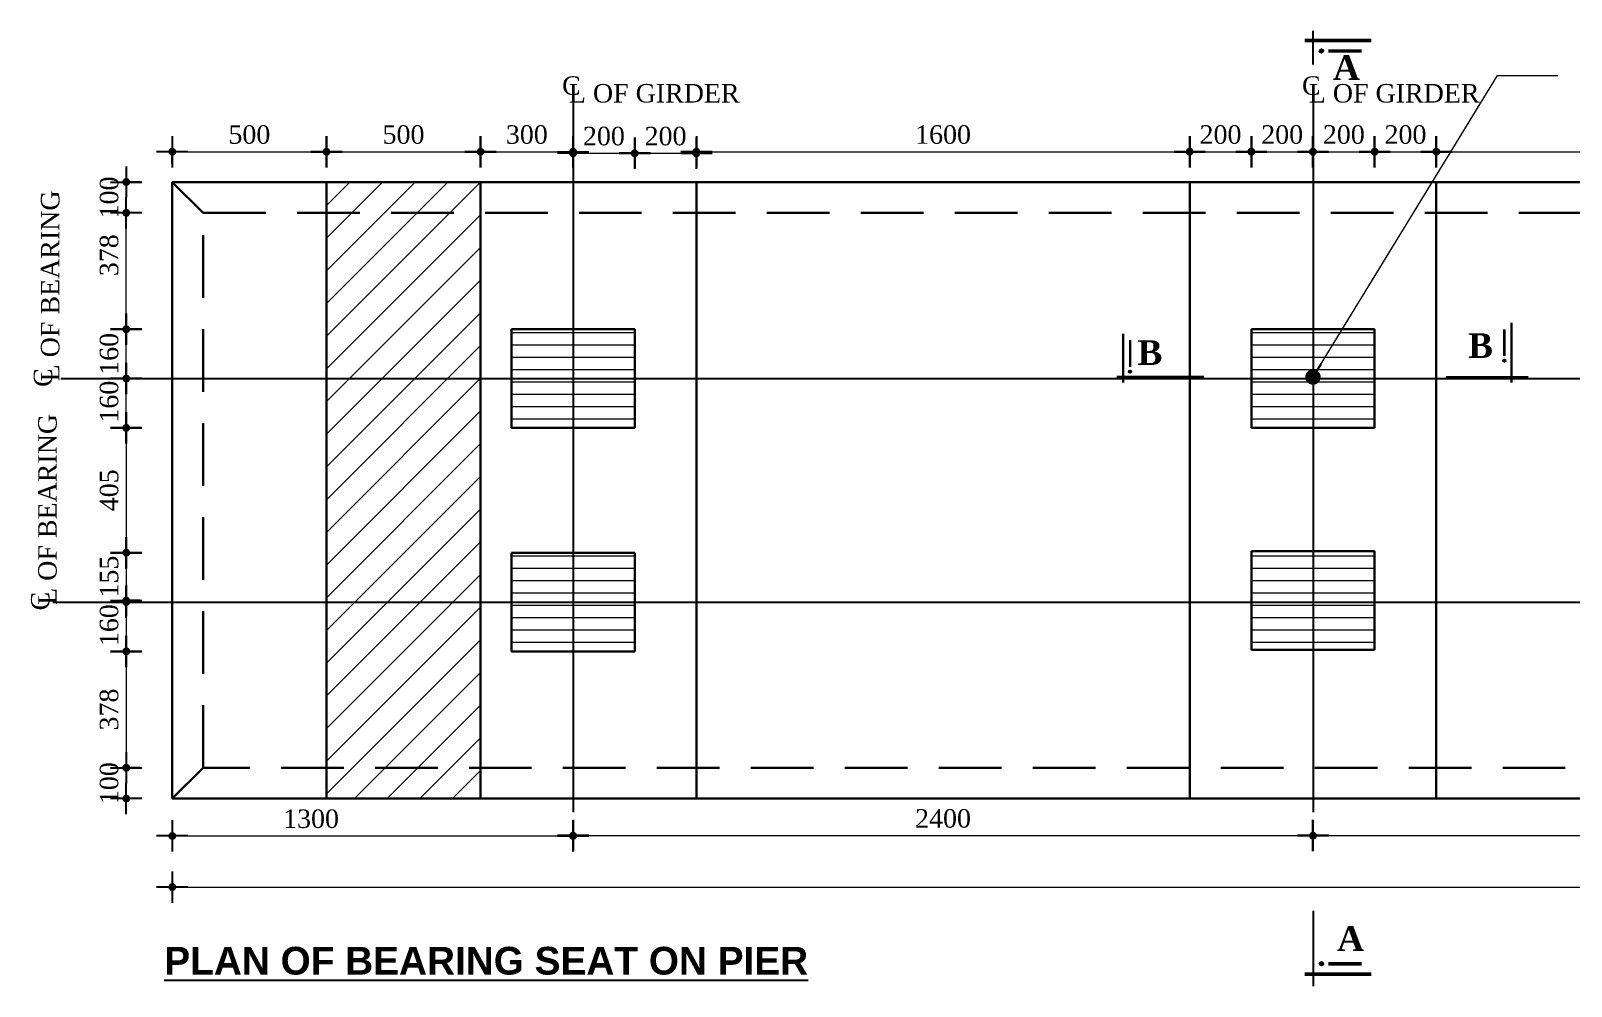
# Model space of a CAD drawing. Header units: millimetres. Extents: x -11624 to 10878, y 376 to 14439.
# Drawn here: x 305 to 5301, y 376 to 3475 of the extents above; entities that cross this region are included whole.
import ezdxf

# ---------------------------------------------------------------- set-up
doc = ezdxf.new("R2010")
doc.units = ezdxf.units.MM
doc.header["$LTSCALE"] = 4
doc.linetypes.add('CENTER', pattern=[50.8, 31.75, -6.35, 6.35, -6.35])
doc.linetypes.add('DASHED', pattern=[19.05, 12.7, -6.35])
for name, color, linetype in [('Center Line', 34, 'Continuous'), ('dim', 4, 'Continuous'), ('Text', 7, 'Continuous')]:
    doc.layers.add(name, color=color, linetype=linetype)
for name, color, linetype, lineweight in [('Dimision', 4, 'Continuous', 18), ('hatch', 253, 'Continuous', 15), ('Pire Line', 11, 'Continuous', 30)]:
    doc.layers.add(name, color=color, linetype=linetype, lineweight=lineweight)
doc.styles.add('Arial', font='arial.ttf', dxfattribs={"height": 85})
doc.styles.get("Standard").update_dxf_attribs({"font": 'times.ttf'})
doc.dimstyles.new('Copy of ISO-90', dxfattribs={"dimtxt": 90, "dimasz": 0.7, "dimexe": 1, "dimexo": 60, "dimgap": 75, "dimtad": 1, "dimdec": 0, "dimlfac": -1, "dimzin": 1, "dimdsep": 46, "dimtxsty": 'Standard', "dimblk": 'DIM', "dimcen": 60, "dimclrd": 256, "dimclre": 256, "dimclrt": 256, "dimadec": 0, "dimazin": 0, "dimtfac": 1, "dimtdec": 0, "dimtix": 1, "dimtofl": 0, "dimtmove": 0, "dimatfit": 3, "dimldrblk": 'DOT', "dimfxl": 60, "dimfxlon": 1, "dimtolj": 1, "dimlwd": -1, "dimarcsym": 0})
doc.dimstyles.new('ISO-25', dxfattribs={"dimtxt": 15, "dimasz": 15, "dimexe": 20, "dimexo": 10.625, "dimgap": 15, "dimtad": 1, "dimdec": 1, "dimdsep": 46, "dimtxsty": 'Standard', "dimblk": 'DOT', "dimcen": 2.5, "dimclrd": 256, "dimclre": 256, "dimclrt": 256, "dimadec": 0, "dimazin": 0, "dimtfac": 1, "dimtdec": 1, "dimtix": 1, "dimtmove": 0, "dimatfit": 3, "dimldrblk": 'DOT', "dimfxl": 1, "dimlwd": -1, "dimarcsym": 0})

# ---------------------------------------------------------------- blocks, each defined once
blk = doc.blocks.new('DIM')
at = {"layer": 'dim'}
for p, q in [((0, -101.4), (0, 101.4)), ((-101.4, 0), (101.4, 0))]:
    blk.add_line(p, q, dxfattribs=at)
at = {"layer": 'dim', "const_width": 25.4}
blk.add_lwpolyline([(-12.7, 0, 1), (12.7, 0, 1)], format="xyb", close=True, dxfattribs=at)
blk = doc.blocks.new('*D89')
at = {"layer": 'Defpoints', "color": 0, "linetype": 'Continuous', "ltscale": 0.1, "transparency": 16777216}
for p in [(763.8, 984.2), (2063.8, 972.4), (2063.8, 863)]:
    blk.add_point(p, dxfattribs=at)
at = {"layer": 'Dimision', "linetype": 'Continuous', "lineweight": -2, "ltscale": 0.1, "transparency": 16777216}
for p, q in [((763.8, 908), (763.8, 862)), ((2063.8, 908), (2063.8, 862))]:
    blk.add_line(p, q, dxfattribs=at)
at = {"layer": 'Dimision', "linetype": 'Continuous', "ltscale": 0.1, "transparency": 16777216}
blk.add_line((764.3, 863), (2063.3, 863), dxfattribs=at)
at = {"layer": 'Dimision', "linetype": 'Continuous', "ltscale": 0.1, "transparency": 16777216, "xscale": 0.5, "yscale": 0.5, "zscale": 0.5, "rotation": 180}
blk.add_blockref('DIM', (763.8, 863), dxfattribs=at)
at = {"layer": 'Dimision', "linetype": 'Continuous', "ltscale": 0.1, "transparency": 16777216, "xscale": 0.5, "yscale": 0.5, "zscale": 0.5}
blk.add_blockref('DIM', (2063.8, 863), dxfattribs=at)
at = {"layer": 'Dimision', "linetype": 'Continuous', "ltscale": 0.1, "transparency": 16777216, "insert": (1213.8, 918.5), "char_height": 60, "attachment_point": 5}
blk.add_mtext('\\A1;1300', dxfattribs=at)
blk = doc.blocks.new('_Dot')
at = {"color": 0, "linetype": 'ByBlock', "lineweight": -2}
blk.add_line((-0.5, 0), (-1, 0), dxfattribs=at)
at = {"color": 0, "linetype": 'ByBlock', "const_width": 0.5}
blk.add_lwpolyline([(-0.25, 0, 1), (0.25, 0, 1)], format="xyb", close=True, dxfattribs=at)
blk = doc.blocks.new('*D90')
at = {"layer": 'Defpoints', "color": 0, "linetype": 'Continuous', "ltscale": 0.1, "transparency": 16777216}
for p in [(2063.8, 972.4), (4463.8, 972.4), (4463.8, 864)]:
    blk.add_point(p, dxfattribs=at)
at = {"layer": 'Dimision', "linetype": 'Continuous', "lineweight": -2, "ltscale": 0.1, "transparency": 16777216}
for p, q in [((2063.8, 909), (2063.8, 863)), ((4463.8, 909), (4463.8, 863))]:
    blk.add_line(p, q, dxfattribs=at)
at = {"layer": 'Dimision', "linetype": 'Continuous', "ltscale": 0.1, "transparency": 16777216}
blk.add_line((2064.3, 864), (4463.3, 864), dxfattribs=at)
at = {"layer": 'Dimision', "linetype": 'Continuous', "ltscale": 0.1, "transparency": 16777216, "xscale": 0.5, "yscale": 0.5, "zscale": 0.5, "rotation": 180}
blk.add_blockref('DIM', (2063.8, 864), dxfattribs=at)
at = {"layer": 'Dimision', "linetype": 'Continuous', "ltscale": 0.1, "transparency": 16777216, "xscale": 0.5, "yscale": 0.5, "zscale": 0.5}
blk.add_blockref('DIM', (4463.8, 864), dxfattribs=at)
at = {"layer": 'Dimision', "linetype": 'Continuous', "ltscale": 0.1, "transparency": 16777216, "insert": (3263.8, 919.5), "char_height": 60, "attachment_point": 5}
blk.add_mtext('\\A1;2400', dxfattribs=at)
blk = doc.blocks.new('*D91')
at = {"layer": 'Defpoints', "color": 0, "linetype": 'Continuous', "ltscale": 0.1, "transparency": 16777216}
for p in [(4463.8, 972.4), (6863.8, 984.2), (6863.8, 864)]:
    blk.add_point(p, dxfattribs=at)
at = {"layer": 'Dimision', "linetype": 'Continuous', "lineweight": -2, "ltscale": 0.1, "transparency": 16777216}
for p, q in [((4463.8, 909), (4463.8, 863)), ((6863.8, 909), (6863.8, 863))]:
    blk.add_line(p, q, dxfattribs=at)
at = {"layer": 'Dimision', "linetype": 'Continuous', "ltscale": 0.1, "transparency": 16777216}
blk.add_line((4464.3, 864), (6863.3, 864), dxfattribs=at)
at = {"layer": 'Dimision', "linetype": 'Continuous', "ltscale": 0.1, "transparency": 16777216, "xscale": 0.5, "yscale": 0.5, "zscale": 0.5, "rotation": 180}
blk.add_blockref('DIM', (4463.8, 864), dxfattribs=at)
at = {"layer": 'Dimision', "linetype": 'Continuous', "ltscale": 0.1, "transparency": 16777216, "xscale": 0.5, "yscale": 0.5, "zscale": 0.5}
blk.add_blockref('DIM', (6863.8, 864), dxfattribs=at)
at = {"layer": 'Dimision', "linetype": 'Continuous', "ltscale": 0.1, "transparency": 16777216, "insert": (5663.8, 919.5), "char_height": 60, "attachment_point": 5}
blk.add_mtext('\\A1;2400', dxfattribs=at)
blk = doc.blocks.new('*D93')
at = {"layer": 'Defpoints', "color": 0, "linetype": 'Continuous', "ltscale": 0.1, "transparency": 16777216}
for p in [(763.8, 798.9), (10563.8, 798.9), (10563.8, 697.1)]:
    blk.add_point(p, dxfattribs=at)
at = {"layer": 'Dimision', "linetype": 'Continuous', "lineweight": -2, "ltscale": 0.1, "transparency": 16777216}
for p, q in [((763.8, 738.9), (763.8, 696.1)), ((10563.8, 738.9), (10563.8, 696.1))]:
    blk.add_line(p, q, dxfattribs=at)
at = {"layer": 'Dimision', "linetype": 'Continuous', "ltscale": 0.1, "transparency": 16777216}
blk.add_line((764.3, 697.1), (10563.3, 697.1), dxfattribs=at)
at = {"layer": 'Dimision', "linetype": 'Continuous', "ltscale": 0.1, "transparency": 16777216, "xscale": 0.5, "yscale": 0.5, "zscale": 0.5, "rotation": 180}
blk.add_blockref('DIM', (763.8, 697.1), dxfattribs=at)
at = {"layer": 'Dimision', "linetype": 'Continuous', "ltscale": 0.1, "transparency": 16777216, "xscale": 0.5, "yscale": 0.5, "zscale": 0.5}
blk.add_blockref('DIM', (10563.8, 697.1), dxfattribs=at)
at = {"layer": 'Dimision', "linetype": 'Continuous', "ltscale": 0.1, "transparency": 16777216, "insert": (5663.8, 752.7), "char_height": 60, "attachment_point": 5}
blk.add_mtext('\\A1;9800', dxfattribs=at)
blk = doc.blocks.new('*D97')
at = {"layer": 'Defpoints', "color": 0, "linetype": 'Continuous', "ltscale": 0.1, "transparency": 16777216}
for p in [(2063.8, 3082.4), (1763.8, 2984.2), (2063.8, 2769.2)]:
    blk.add_point(p, dxfattribs=at)
at = {"layer": 'Dimision', "linetype": 'Continuous', "lineweight": -2, "ltscale": 0.1, "transparency": 16777216}
for p, q in [((1763.8, 3044.2), (1763.8, 3083.4)), ((2063.8, 3037.4), (2063.8, 3083.4))]:
    blk.add_line(p, q, dxfattribs=at)
at = {"layer": 'Dimision', "linetype": 'Continuous', "ltscale": 0.1, "transparency": 16777216}
blk.add_line((1764.3, 3082.4), (2063.3, 3082.4), dxfattribs=at)
at = {"layer": 'Dimision', "linetype": 'Continuous', "ltscale": 0.1, "transparency": 16777216, "xscale": 0.5, "yscale": 0.5, "zscale": 0.5, "rotation": 180}
blk.add_blockref('DIM', (1763.8, 3082.4), dxfattribs=at)
at = {"layer": 'Dimision', "linetype": 'Continuous', "ltscale": 0.1, "transparency": 16777216, "xscale": 0.5, "yscale": 0.5, "zscale": 0.5}
blk.add_blockref('DIM', (2063.8, 3082.4), dxfattribs=at)
at = {"layer": 'Dimision', "linetype": 'Continuous', "ltscale": 0.1, "transparency": 16777216, "insert": (1913.8, 3137.9), "char_height": 60, "attachment_point": 5}
blk.add_mtext('\\A1;300', dxfattribs=at)
blk = doc.blocks.new('*D98')
at = {"layer": 'Defpoints', "color": 0, "linetype": 'Continuous', "ltscale": 0.1, "transparency": 16777216}
for p in [(2263.8, 3077.4), (2063.8, 2764.2), (2263.8, 2506.7)]:
    blk.add_point(p, dxfattribs=at)
at = {"layer": 'Dimision', "linetype": 'Continuous', "lineweight": -2, "ltscale": 0.1, "transparency": 16777216}
for p, q in [((2063.8, 3032.4), (2063.8, 3078.4)), ((2263.8, 3032.4), (2263.8, 3078.4))]:
    blk.add_line(p, q, dxfattribs=at)
at = {"layer": 'Dimision', "linetype": 'Continuous', "ltscale": 0.1, "transparency": 16777216}
blk.add_line((2064.3, 3077.4), (2263.3, 3077.4), dxfattribs=at)
at = {"layer": 'Dimision', "linetype": 'Continuous', "ltscale": 0.1, "transparency": 16777216, "xscale": 0.5, "yscale": 0.5, "zscale": 0.5, "rotation": 180}
blk.add_blockref('DIM', (2063.8, 3077.4), dxfattribs=at)
at = {"layer": 'Dimision', "linetype": 'Continuous', "ltscale": 0.1, "transparency": 16777216, "xscale": 0.5, "yscale": 0.5, "zscale": 0.5}
blk.add_blockref('DIM', (2263.8, 3077.4), dxfattribs=at)
at = {"layer": 'Dimision', "linetype": 'Continuous', "ltscale": 0.1, "transparency": 16777216, "insert": (2163.8, 3132.9), "char_height": 60, "attachment_point": 5}
blk.add_mtext('\\A1;200', dxfattribs=at)
blk = doc.blocks.new('*D99')
at = {"layer": 'Defpoints', "color": 0, "linetype": 'Continuous', "ltscale": 0.1, "transparency": 16777216}
for p in [(2463.8, 3077.4), (2463.8, 2879.2), (2263.8, 2506.7)]:
    blk.add_point(p, dxfattribs=at)
at = {"layer": 'Dimision', "linetype": 'Continuous', "lineweight": -2, "ltscale": 0.1, "transparency": 16777216}
for p, q in [((2263.8, 3032.4), (2263.8, 3078.4)), ((2463.8, 3032.4), (2463.8, 3078.4))]:
    blk.add_line(p, q, dxfattribs=at)
at = {"layer": 'Dimision', "linetype": 'Continuous', "ltscale": 0.1, "transparency": 16777216}
blk.add_line((2264.3, 3077.4), (2463.3, 3077.4), dxfattribs=at)
at = {"layer": 'Dimision', "linetype": 'Continuous', "ltscale": 0.1, "transparency": 16777216, "xscale": 0.5, "yscale": 0.5, "zscale": 0.5, "rotation": 180}
blk.add_blockref('DIM', (2263.8, 3077.4), dxfattribs=at)
at = {"layer": 'Dimision', "linetype": 'Continuous', "ltscale": 0.1, "transparency": 16777216, "xscale": 0.5, "yscale": 0.5, "zscale": 0.5}
blk.add_blockref('DIM', (2463.8, 3077.4), dxfattribs=at)
at = {"layer": 'Dimision', "linetype": 'Continuous', "ltscale": 0.1, "transparency": 16777216, "insert": (2363.8, 3132.9), "char_height": 60, "attachment_point": 5}
blk.add_mtext('\\A1;200', dxfattribs=at)
blk = doc.blocks.new('*D100')
at = {"layer": 'Defpoints', "color": 0, "linetype": 'Continuous', "ltscale": 0.1, "transparency": 16777216}
for p in [(1263.8, 3082.4), (763.8, 2984.2), (1263.8, 2984.2)]:
    blk.add_point(p, dxfattribs=at)
at = {"layer": 'Dimision', "linetype": 'Continuous', "lineweight": -2, "ltscale": 0.1, "transparency": 16777216}
for p, q in [((763.8, 3044.2), (763.8, 3083.4)), ((1263.8, 3044.2), (1263.8, 3083.4))]:
    blk.add_line(p, q, dxfattribs=at)
at = {"layer": 'Dimision', "linetype": 'Continuous', "ltscale": 0.1, "transparency": 16777216}
blk.add_line((764.3, 3082.4), (1263.3, 3082.4), dxfattribs=at)
at = {"layer": 'Dimision', "linetype": 'Continuous', "ltscale": 0.1, "transparency": 16777216, "xscale": 0.5, "yscale": 0.5, "zscale": 0.5, "rotation": 180}
blk.add_blockref('DIM', (763.8, 3082.4), dxfattribs=at)
at = {"layer": 'Dimision', "linetype": 'Continuous', "ltscale": 0.1, "transparency": 16777216, "xscale": 0.5, "yscale": 0.5, "zscale": 0.5}
blk.add_blockref('DIM', (1263.8, 3082.4), dxfattribs=at)
at = {"layer": 'Dimision', "linetype": 'Continuous', "ltscale": 0.1, "transparency": 16777216, "insert": (1013.8, 3137.9), "char_height": 60, "attachment_point": 5}
blk.add_mtext('\\A1;500', dxfattribs=at)
blk = doc.blocks.new('*D101')
at = {"layer": 'Defpoints', "color": 0, "linetype": 'Continuous', "ltscale": 0.1, "transparency": 16777216}
for p in [(4463.8, 3082.4), (4263.8, 2511.7), (4463.8, 2536.7)]:
    blk.add_point(p, dxfattribs=at)
at = {"layer": 'Dimision', "linetype": 'Continuous', "lineweight": -2, "ltscale": 0.1, "transparency": 16777216}
for p, q in [((4263.8, 3037.4), (4263.8, 3083.4)), ((4463.8, 3037.4), (4463.8, 3083.4))]:
    blk.add_line(p, q, dxfattribs=at)
at = {"layer": 'Dimision', "linetype": 'Continuous', "ltscale": 0.1, "transparency": 16777216}
blk.add_line((4264.3, 3082.4), (4463.3, 3082.4), dxfattribs=at)
at = {"layer": 'Dimision', "linetype": 'Continuous', "ltscale": 0.1, "transparency": 16777216, "xscale": 0.5, "yscale": 0.5, "zscale": 0.5, "rotation": 180}
blk.add_blockref('DIM', (4263.8, 3082.4), dxfattribs=at)
at = {"layer": 'Dimision', "linetype": 'Continuous', "ltscale": 0.1, "transparency": 16777216, "xscale": 0.5, "yscale": 0.5, "zscale": 0.5}
blk.add_blockref('DIM', (4463.8, 3082.4), dxfattribs=at)
at = {"layer": 'Dimision', "linetype": 'Continuous', "ltscale": 0.1, "transparency": 16777216, "insert": (4363.8, 3137.9), "char_height": 60, "attachment_point": 5}
blk.add_mtext('\\A1;200', dxfattribs=at)
blk = doc.blocks.new('*D102')
at = {"layer": 'Defpoints', "color": 0, "linetype": 'Continuous', "ltscale": 0.1, "transparency": 16777216}
for p in [(4663.8, 3082.4), (4463.8, 2536.7), (4663.8, 2511.7)]:
    blk.add_point(p, dxfattribs=at)
at = {"layer": 'Dimision', "linetype": 'Continuous', "lineweight": -2, "ltscale": 0.1, "transparency": 16777216}
for p, q in [((4463.8, 3037.4), (4463.8, 3083.4)), ((4663.8, 3037.4), (4663.8, 3083.4))]:
    blk.add_line(p, q, dxfattribs=at)
at = {"layer": 'Dimision', "linetype": 'Continuous', "ltscale": 0.1, "transparency": 16777216}
blk.add_line((4464.3, 3082.4), (4663.3, 3082.4), dxfattribs=at)
at = {"layer": 'Dimision', "linetype": 'Continuous', "ltscale": 0.1, "transparency": 16777216, "xscale": 0.5, "yscale": 0.5, "zscale": 0.5, "rotation": 180}
blk.add_blockref('DIM', (4463.8, 3082.4), dxfattribs=at)
at = {"layer": 'Dimision', "linetype": 'Continuous', "ltscale": 0.1, "transparency": 16777216, "xscale": 0.5, "yscale": 0.5, "zscale": 0.5}
blk.add_blockref('DIM', (4663.8, 3082.4), dxfattribs=at)
at = {"layer": 'Dimision', "linetype": 'Continuous', "ltscale": 0.1, "transparency": 16777216, "insert": (4563.8, 3137.9), "char_height": 60, "attachment_point": 5}
blk.add_mtext('\\A1;200', dxfattribs=at)
blk = doc.blocks.new('*D103')
at = {"layer": 'Defpoints', "color": 0, "linetype": 'Continuous', "ltscale": 0.1, "transparency": 16777216}
for p in [(4263.8, 3082.4), (4063.8, 2884.2), (4263.8, 2511.7)]:
    blk.add_point(p, dxfattribs=at)
at = {"layer": 'Dimision', "linetype": 'Continuous', "lineweight": -2, "ltscale": 0.1, "transparency": 16777216}
for p, q in [((4063.8, 3037.4), (4063.8, 3083.4)), ((4263.8, 3037.4), (4263.8, 3083.4))]:
    blk.add_line(p, q, dxfattribs=at)
at = {"layer": 'Dimision', "linetype": 'Continuous', "ltscale": 0.1, "transparency": 16777216}
blk.add_line((4064.3, 3082.4), (4263.3, 3082.4), dxfattribs=at)
at = {"layer": 'Dimision', "linetype": 'Continuous', "ltscale": 0.1, "transparency": 16777216, "xscale": 0.5, "yscale": 0.5, "zscale": 0.5, "rotation": 180}
blk.add_blockref('DIM', (4063.8, 3082.4), dxfattribs=at)
at = {"layer": 'Dimision', "linetype": 'Continuous', "ltscale": 0.1, "transparency": 16777216, "xscale": 0.5, "yscale": 0.5, "zscale": 0.5}
blk.add_blockref('DIM', (4263.8, 3082.4), dxfattribs=at)
at = {"layer": 'Dimision', "linetype": 'Continuous', "ltscale": 0.1, "transparency": 16777216, "insert": (4163.8, 3137.9), "char_height": 60, "attachment_point": 5}
blk.add_mtext('\\A1;200', dxfattribs=at)
blk = doc.blocks.new('*D104')
at = {"layer": 'Defpoints', "color": 0, "linetype": 'Continuous', "ltscale": 0.1, "transparency": 16777216}
for p in [(4863.8, 3082.4), (4863.8, 2884.2), (4663.8, 2511.7)]:
    blk.add_point(p, dxfattribs=at)
at = {"layer": 'Dimision', "linetype": 'Continuous', "lineweight": -2, "ltscale": 0.1, "transparency": 16777216}
for p, q in [((4663.8, 3037.4), (4663.8, 3083.4)), ((4863.8, 3037.4), (4863.8, 3083.4))]:
    blk.add_line(p, q, dxfattribs=at)
at = {"layer": 'Dimision', "linetype": 'Continuous', "ltscale": 0.1, "transparency": 16777216}
blk.add_line((4664.3, 3082.4), (4863.3, 3082.4), dxfattribs=at)
at = {"layer": 'Dimision', "linetype": 'Continuous', "ltscale": 0.1, "transparency": 16777216, "xscale": 0.5, "yscale": 0.5, "zscale": 0.5, "rotation": 180}
blk.add_blockref('DIM', (4663.8, 3082.4), dxfattribs=at)
at = {"layer": 'Dimision', "linetype": 'Continuous', "ltscale": 0.1, "transparency": 16777216, "xscale": 0.5, "yscale": 0.5, "zscale": 0.5}
blk.add_blockref('DIM', (4863.8, 3082.4), dxfattribs=at)
at = {"layer": 'Dimision', "linetype": 'Continuous', "ltscale": 0.1, "transparency": 16777216, "insert": (4763.8, 3137.9), "char_height": 60, "attachment_point": 5}
blk.add_mtext('\\A1;200', dxfattribs=at)
blk = doc.blocks.new('*D105')
at = {"layer": 'Defpoints', "color": 0, "linetype": 'Continuous', "ltscale": 0.1, "transparency": 16777216}
for p in [(4063.8, 3082.4), (2463.8, 2984.2), (4063.8, 2884.2)]:
    blk.add_point(p, dxfattribs=at)
at = {"layer": 'Dimision', "linetype": 'Continuous', "lineweight": -2, "ltscale": 0.1, "transparency": 16777216}
for p, q in [((2463.8, 3044.2), (2463.8, 3083.4)), ((4063.8, 3037.4), (4063.8, 3083.4))]:
    blk.add_line(p, q, dxfattribs=at)
at = {"layer": 'Dimision', "linetype": 'Continuous', "ltscale": 0.1, "transparency": 16777216}
blk.add_line((2464.3, 3082.4), (4063.3, 3082.4), dxfattribs=at)
at = {"layer": 'Dimision', "linetype": 'Continuous', "ltscale": 0.1, "transparency": 16777216, "xscale": 0.5, "yscale": 0.5, "zscale": 0.5, "rotation": 180}
blk.add_blockref('DIM', (2463.8, 3082.4), dxfattribs=at)
at = {"layer": 'Dimision', "linetype": 'Continuous', "ltscale": 0.1, "transparency": 16777216, "xscale": 0.5, "yscale": 0.5, "zscale": 0.5}
blk.add_blockref('DIM', (4063.8, 3082.4), dxfattribs=at)
at = {"layer": 'Dimision', "linetype": 'Continuous', "ltscale": 0.1, "transparency": 16777216, "insert": (3263.8, 3137.9), "char_height": 60, "attachment_point": 5}
blk.add_mtext('\\A1;1600', dxfattribs=at)
blk = doc.blocks.new('*D109')
at = {"layer": 'Defpoints', "color": 0, "linetype": 'Continuous', "ltscale": 0.1, "transparency": 16777216}
for p in [(6463.8, 3082.4), (4863.8, 2884.2), (6463.8, 2884.2)]:
    blk.add_point(p, dxfattribs=at)
at = {"layer": 'Dimision', "linetype": 'Continuous', "lineweight": -2, "ltscale": 0.1, "transparency": 16777216}
for p, q in [((4863.8, 3037.4), (4863.8, 3083.4)), ((6463.8, 3037.4), (6463.8, 3083.4))]:
    blk.add_line(p, q, dxfattribs=at)
at = {"layer": 'Dimision', "linetype": 'Continuous', "ltscale": 0.1, "transparency": 16777216}
blk.add_line((4864.3, 3082.4), (6463.3, 3082.4), dxfattribs=at)
at = {"layer": 'Dimision', "linetype": 'Continuous', "ltscale": 0.1, "transparency": 16777216, "xscale": 0.5, "yscale": 0.5, "zscale": 0.5, "rotation": 180}
blk.add_blockref('DIM', (4863.8, 3082.4), dxfattribs=at)
at = {"layer": 'Dimision', "linetype": 'Continuous', "ltscale": 0.1, "transparency": 16777216, "xscale": 0.5, "yscale": 0.5, "zscale": 0.5}
blk.add_blockref('DIM', (6463.8, 3082.4), dxfattribs=at)
at = {"layer": 'Dimision', "linetype": 'Continuous', "ltscale": 0.1, "transparency": 16777216, "insert": (5663.8, 3137.9), "char_height": 60, "attachment_point": 5}
blk.add_mtext('\\A1;1600', dxfattribs=at)
blk = doc.blocks.new('*D111')
at = {"layer": 'Defpoints', "color": 0, "linetype": 'Continuous', "ltscale": 0.1, "transparency": 16777216}
for p in [(1263.8, 2186.7), (614.5, 1781.7), (1263.8, 1781.7)]:
    blk.add_point(p, dxfattribs=at)
at = {"layer": 'Dimision', "linetype": 'Continuous', "lineweight": -2, "ltscale": 0.1, "transparency": 16777216}
for p, q in [((659.5, 2186.7), (613.5, 2186.7)), ((659.5, 1781.7), (613.5, 1781.7))]:
    blk.add_line(p, q, dxfattribs=at)
at = {"layer": 'Dimision', "linetype": 'Continuous', "ltscale": 0.1, "transparency": 16777216}
blk.add_line((614.5, 2186.2), (614.5, 1782.2), dxfattribs=at)
at = {"layer": 'Dimision', "linetype": 'Continuous', "ltscale": 0.1, "transparency": 16777216, "xscale": 0.5, "yscale": 0.5, "zscale": 0.5}
for p, rotation in [((614.5, 2186.7), 90), ((614.5, 1781.7), 270)]:
    blk.add_blockref('DIM', p, dxfattribs=dict(at, rotation=rotation))
at = {"layer": 'Dimision', "linetype": 'Continuous', "ltscale": 0.1, "transparency": 16777216, "insert": (559, 1984.2), "char_height": 60, "attachment_point": 5, "rotation": 90}
blk.add_mtext('\\A1;405', dxfattribs=at)
blk = doc.blocks.new('*D112')
at = {"layer": 'Defpoints', "color": 0, "linetype": 'Continuous', "ltscale": 0.1, "transparency": 16777216}
for p in [(1263.8, 1781.7), (614.5, 1626.7), (1238.8, 1626.7)]:
    blk.add_point(p, dxfattribs=at)
at = {"layer": 'Dimision', "linetype": 'Continuous', "lineweight": -2, "ltscale": 0.1, "transparency": 16777216}
for p, q in [((659.5, 1781.7), (613.5, 1781.7)), ((659.5, 1626.7), (613.5, 1626.7))]:
    blk.add_line(p, q, dxfattribs=at)
at = {"layer": 'Dimision', "linetype": 'Continuous', "ltscale": 0.1, "transparency": 16777216}
blk.add_line((614.5, 1781.2), (614.5, 1627.2), dxfattribs=at)
at = {"layer": 'Dimision', "linetype": 'Continuous', "ltscale": 0.1, "transparency": 16777216, "xscale": 0.5, "yscale": 0.5, "zscale": 0.5}
for p, rotation in [((614.5, 1781.7), 90), ((614.5, 1626.7), 270)]:
    blk.add_blockref('DIM', p, dxfattribs=dict(at, rotation=rotation))
at = {"layer": 'Dimision', "linetype": 'Continuous', "ltscale": 0.1, "transparency": 16777216, "insert": (559, 1704.2), "char_height": 60, "attachment_point": 5, "rotation": 90}
blk.add_mtext('\\A1;155', dxfattribs=at)
blk = doc.blocks.new('*D113')
at = {"layer": 'Defpoints', "color": 0, "linetype": 'Continuous', "ltscale": 0.1, "transparency": 16777216}
for p in [(1263.8, 1621.7), (614.5, 1461.7), (1263.8, 1461.7)]:
    blk.add_point(p, dxfattribs=at)
at = {"layer": 'Dimision', "linetype": 'Continuous', "lineweight": -2, "ltscale": 0.1, "transparency": 16777216}
for p, q in [((659.5, 1621.7), (613.5, 1621.7)), ((659.5, 1461.7), (613.5, 1461.7))]:
    blk.add_line(p, q, dxfattribs=at)
at = {"layer": 'Dimision', "linetype": 'Continuous', "ltscale": 0.1, "transparency": 16777216}
blk.add_line((614.5, 1621.2), (614.5, 1462.2), dxfattribs=at)
at = {"layer": 'Dimision', "linetype": 'Continuous', "ltscale": 0.1, "transparency": 16777216, "xscale": 0.5, "yscale": 0.5, "zscale": 0.5}
for p, rotation in [((614.5, 1621.7), 90), ((614.5, 1461.7), 270)]:
    blk.add_blockref('DIM', p, dxfattribs=dict(at, rotation=rotation))
at = {"layer": 'Dimision', "linetype": 'Continuous', "ltscale": 0.1, "transparency": 16777216, "insert": (559, 1546.7), "char_height": 60, "attachment_point": 5, "rotation": 90}
blk.add_mtext('\\A1;160', dxfattribs=at)
blk = doc.blocks.new('*D114')
at = {"layer": 'Defpoints', "color": 0, "linetype": 'Continuous', "ltscale": 0.1, "transparency": 16777216}
for p in [(1263.8, 1461.7), (614.5, 1084.2), (863.8, 1084.2)]:
    blk.add_point(p, dxfattribs=at)
at = {"layer": 'Dimision', "linetype": 'Continuous', "lineweight": -2, "ltscale": 0.1, "transparency": 16777216}
for p, q in [((659.5, 1461.7), (613.5, 1461.7)), ((659.5, 1084.2), (613.5, 1084.2))]:
    blk.add_line(p, q, dxfattribs=at)
at = {"layer": 'Dimision', "linetype": 'Continuous', "ltscale": 0.1, "transparency": 16777216}
blk.add_line((614.5, 1461.2), (614.5, 1084.7), dxfattribs=at)
at = {"layer": 'Dimision', "linetype": 'Continuous', "ltscale": 0.1, "transparency": 16777216, "xscale": 0.5, "yscale": 0.5, "zscale": 0.5}
for p, rotation in [((614.5, 1461.7), 90), ((614.5, 1084.2), 270)]:
    blk.add_blockref('DIM', p, dxfattribs=dict(at, rotation=rotation))
at = {"layer": 'Dimision', "linetype": 'Continuous', "ltscale": 0.1, "transparency": 16777216, "insert": (558.9, 1273), "char_height": 60, "attachment_point": 5, "rotation": 90}
blk.add_mtext('\\A1;378', dxfattribs=at)
blk = doc.blocks.new('*D115')
at = {"layer": 'Defpoints', "color": 0, "linetype": 'Continuous', "ltscale": 0.1, "transparency": 16777216}
for p in [(614.5, 2346.7), (1263.8, 2346.7), (1263.8, 2186.7)]:
    blk.add_point(p, dxfattribs=at)
at = {"layer": 'Dimision', "linetype": 'Continuous', "lineweight": -2, "ltscale": 0.1, "transparency": 16777216}
for p, q in [((659.5, 2346.7), (613.5, 2346.7)), ((659.5, 2186.7), (613.5, 2186.7))]:
    blk.add_line(p, q, dxfattribs=at)
at = {"layer": 'Dimision', "linetype": 'Continuous', "ltscale": 0.1, "transparency": 16777216}
blk.add_line((614.5, 2187.2), (614.5, 2346.2), dxfattribs=at)
at = {"layer": 'Dimision', "linetype": 'Continuous', "ltscale": 0.1, "transparency": 16777216, "xscale": 0.5, "yscale": 0.5, "zscale": 0.5}
for p, rotation in [((614.5, 2346.7), 90), ((614.5, 2186.7), 270)]:
    blk.add_blockref('DIM', p, dxfattribs=dict(at, rotation=rotation))
at = {"layer": 'Dimision', "linetype": 'Continuous', "ltscale": 0.1, "transparency": 16777216, "insert": (559, 2271.7), "char_height": 60, "attachment_point": 5, "rotation": 90}
blk.add_mtext('\\A1;160', dxfattribs=at)
blk = doc.blocks.new('*D116')
at = {"layer": 'Defpoints', "color": 0, "linetype": 'Continuous', "ltscale": 0.1, "transparency": 16777216}
for p in [(614.5, 2506.7), (1263.8, 2506.7), (1263.8, 2346.7)]:
    blk.add_point(p, dxfattribs=at)
at = {"layer": 'Dimision', "linetype": 'Continuous', "lineweight": -2, "ltscale": 0.1, "transparency": 16777216}
for p, q in [((659.5, 2506.7), (613.5, 2506.7)), ((659.5, 2346.7), (613.5, 2346.7))]:
    blk.add_line(p, q, dxfattribs=at)
at = {"layer": 'Dimision', "linetype": 'Continuous', "ltscale": 0.1, "transparency": 16777216}
blk.add_line((614.5, 2347.2), (614.5, 2506.2), dxfattribs=at)
at = {"layer": 'Dimision', "linetype": 'Continuous', "ltscale": 0.1, "transparency": 16777216, "xscale": 0.5, "yscale": 0.5, "zscale": 0.5}
for p, rotation in [((614.5, 2506.7), 90), ((614.5, 2346.7), 270)]:
    blk.add_blockref('DIM', p, dxfattribs=dict(at, rotation=rotation))
at = {"layer": 'Dimision', "linetype": 'Continuous', "ltscale": 0.1, "transparency": 16777216, "insert": (559, 2426.7), "char_height": 60, "attachment_point": 5, "rotation": 90}
blk.add_mtext('\\A1;160', dxfattribs=at)
blk = doc.blocks.new('*D117')
at = {"layer": 'Defpoints', "color": 0, "linetype": 'Continuous', "ltscale": 0.1, "transparency": 16777216}
for p in [(614.5, 2884.2), (863.8, 2884.2), (1263.8, 2506.7)]:
    blk.add_point(p, dxfattribs=at)
at = {"layer": 'Dimision', "linetype": 'Continuous', "lineweight": -2, "ltscale": 0.1, "transparency": 16777216}
for p, q in [((659.5, 2884.2), (613.5, 2884.2)), ((659.5, 2506.7), (613.5, 2506.7))]:
    blk.add_line(p, q, dxfattribs=at)
at = {"layer": 'Dimision', "linetype": 'Continuous', "ltscale": 0.1, "transparency": 16777216}
blk.add_line((614.5, 2507.2), (614.5, 2883.7), dxfattribs=at)
at = {"layer": 'Dimision', "linetype": 'Continuous', "ltscale": 0.1, "transparency": 16777216, "xscale": 0.5, "yscale": 0.5, "zscale": 0.5}
for p, rotation in [((614.5, 2884.2), 90), ((614.5, 2506.7), 270)]:
    blk.add_blockref('DIM', p, dxfattribs=dict(at, rotation=rotation))
at = {"layer": 'Dimision', "linetype": 'Continuous', "ltscale": 0.1, "transparency": 16777216, "insert": (558.9, 2746.7), "char_height": 60, "attachment_point": 5, "rotation": 90}
blk.add_mtext('\\A1;378', dxfattribs=at)
blk = doc.blocks.new('*D118')
at = {"layer": 'Defpoints', "color": 0, "linetype": 'Continuous', "ltscale": 0.1, "transparency": 16777216}
for p in [(863.8, 1084.2), (614.5, 984.2), (763.8, 984.2)]:
    blk.add_point(p, dxfattribs=at)
at = {"layer": 'Dimision', "linetype": 'Continuous', "lineweight": -2, "ltscale": 0.1, "transparency": 16777216}
for p, q in [((659.5, 1084.2), (613.5, 1084.2)), ((659.5, 984.2), (613.5, 984.2))]:
    blk.add_line(p, q, dxfattribs=at)
at = {"layer": 'Dimision', "linetype": 'Continuous', "ltscale": 0.1, "transparency": 16777216}
for p, q in [((614.5, 1084.7), (614.5, 1085.2)), ((614.5, 983.7), (614.5, 983.2))]:
    blk.add_line(p, q, dxfattribs=at)
at = {"layer": 'Dimision', "linetype": 'Continuous', "ltscale": 0.1, "transparency": 16777216, "xscale": 0.5, "yscale": 0.5, "zscale": 0.5}
for p, rotation in [((614.5, 1084.2), 270), ((614.5, 984.2), 90)]:
    blk.add_blockref('DIM', p, dxfattribs=dict(at, rotation=rotation))
at = {"layer": 'Dimision', "linetype": 'Continuous', "ltscale": 0.1, "transparency": 16777216, "insert": (559, 1034.2), "char_height": 60, "attachment_point": 5, "rotation": 90}
blk.add_mtext('\\A1;100', dxfattribs=at)
blk = doc.blocks.new('*D119')
at = {"layer": 'Defpoints', "color": 0, "linetype": 'Continuous', "ltscale": 0.1, "transparency": 16777216}
for p in [(614.5, 2984.2), (763.8, 2984.2), (863.8, 2884.2)]:
    blk.add_point(p, dxfattribs=at)
at = {"layer": 'Dimision', "linetype": 'Continuous', "lineweight": -2, "ltscale": 0.1, "transparency": 16777216}
for p, q in [((659.5, 2984.2), (613.5, 2984.2)), ((659.5, 2884.2), (613.5, 2884.2))]:
    blk.add_line(p, q, dxfattribs=at)
at = {"layer": 'Dimision', "linetype": 'Continuous', "ltscale": 0.1, "transparency": 16777216}
for p, q in [((614.5, 2984.7), (614.5, 2985.2)), ((614.5, 2883.7), (614.5, 2883.2))]:
    blk.add_line(p, q, dxfattribs=at)
at = {"layer": 'Dimision', "linetype": 'Continuous', "ltscale": 0.1, "transparency": 16777216, "xscale": 0.5, "yscale": 0.5, "zscale": 0.5}
for p, rotation in [((614.5, 2984.2), 270), ((614.5, 2884.2), 90)]:
    blk.add_blockref('DIM', p, dxfattribs=dict(at, rotation=rotation))
at = {"layer": 'Dimision', "linetype": 'Continuous', "ltscale": 0.1, "transparency": 16777216, "insert": (559, 2934.2), "char_height": 60, "attachment_point": 5, "rotation": 90}
blk.add_mtext('\\A1;100', dxfattribs=at)
blk = doc.blocks.new('*D177')
at = {"layer": 'Defpoints', "color": 0, "linetype": 'Continuous', "ltscale": 0.1, "transparency": 16777216}
for p in [(1763.8, 3082.4), (1263.8, 2984.2), (1763.8, 2984.2)]:
    blk.add_point(p, dxfattribs=at)
at = {"layer": 'Dimision', "linetype": 'Continuous', "lineweight": -2, "ltscale": 0.1, "transparency": 16777216}
for p, q in [((1263.8, 3044.2), (1263.8, 3083.4)), ((1763.8, 3044.2), (1763.8, 3083.4))]:
    blk.add_line(p, q, dxfattribs=at)
at = {"layer": 'Dimision', "linetype": 'Continuous', "ltscale": 0.1, "transparency": 16777216}
blk.add_line((1264.3, 3082.4), (1763.3, 3082.4), dxfattribs=at)
at = {"layer": 'Dimision', "linetype": 'Continuous', "ltscale": 0.1, "transparency": 16777216, "xscale": 0.5, "yscale": 0.5, "zscale": 0.5, "rotation": 180}
blk.add_blockref('DIM', (1263.8, 3082.4), dxfattribs=at)
at = {"layer": 'Dimision', "linetype": 'Continuous', "ltscale": 0.1, "transparency": 16777216, "xscale": 0.5, "yscale": 0.5, "zscale": 0.5}
blk.add_blockref('DIM', (1763.8, 3082.4), dxfattribs=at)
at = {"layer": 'Dimision', "linetype": 'Continuous', "ltscale": 0.1, "transparency": 16777216, "insert": (1513.8, 3137.9), "char_height": 60, "attachment_point": 5}
blk.add_mtext('\\A1;500', dxfattribs=at)

msp = doc.modelspace()

# ---------------------------------------------------------------- hatches: boundary and pattern name
at = {"layer": 'hatch'}
h = msp.add_hatch(dxfattribs=at)
h.set_pattern_fill('_USER', color=256, scale=75, angle=45, style=0, pattern_type=0)
h.set_pattern_definition([(45, (66270.1, -105609.39), (-53.03301, 53.03301), [])])
h.paths.add_polyline_path([(1263.83, 984.23), (1763.83, 984.23), (1763.83, 2984.23), (1263.83, 2984.23)])
at = {"layer": 'hatch', "ltscale": 10}
h = msp.add_hatch(dxfattribs=at)
h.set_pattern_fill('_USER', color=256, scale=40, style=0, pattern_type=0)
h.set_pattern_definition([(0, (88010.673, -199623.535), (0, 40), [])])
h.paths.add_polyline_path([(2263.83, 2186.73), (2263.83, 2506.73), (1863.83, 2506.73), (1863.83, 2186.73)])
h = msp.add_hatch(dxfattribs=at)
h.set_pattern_fill('_USER', color=256, scale=40, style=0, pattern_type=0)
h.set_pattern_definition([(0, (90410.673, -199623.535), (0, 40), [])])
h.paths.add_polyline_path([(4663.83, 2186.73), (4663.83, 2506.73), (4263.83, 2506.73), (4263.83, 2186.73)])
h = msp.add_hatch(dxfattribs=at)
h.set_pattern_fill('_USER', color=256, scale=40, style=0, pattern_type=0)
h.set_pattern_definition([(0, (88010.673, -200348.535), (0, 40), [])])
h.paths.add_polyline_path([(2263.83, 1461.73), (2263.83, 1781.73), (1863.83, 1781.73), (1863.83, 1461.73)])
h = msp.add_hatch(dxfattribs=at)
h.set_pattern_fill('_USER', color=256, scale=40, style=0, pattern_type=0)
h.set_pattern_definition([(0, (90410.673, -200348.535), (0, 40), [])])
h.paths.add_polyline_path([(4663.83, 1461.73), (4663.83, 1781.73), (4263.83, 1781.73), (4263.83, 1461.73)])
at = {"layer": 'Text', "linetype": 'Continuous', "ltscale": 0.1}
for points in [[(4491.15, 3415.1, -1), (4491.15, 3403.4, -1)], [(5088.43, 2404.37, 1), (5080.63, 2404.37, 1)], [(3866.77, 2369.37, -1), (3874.57, 2369.37, -1)], [(4491.15, 442.66, 1), (4491.15, 454.36, 1)]]:
    msp.add_hatch(color=256, dxfattribs=at).paths.add_polyline_path(points)

# ---------------------------------------------------------------- linework, layer by layer
at = {"layer": 'Center Line', "linetype": 'CENTER', "ltscale": 0.01}
for points in [[(2063.83, 3253.57), (2063.83, 940.44)], [(4463.83, 3253.57), (4463.83, 940.44)], [(402.52, 2346.73), (10598.33, 2346.73)], [(376.44, 1621.73), (10598.33, 1621.73)]]:
    msp.add_lwpolyline(points, dxfattribs=at)
at = {"layer": 'Pire Line', "ltscale": 5}
for p, q in [((763.83, 2984.23), (10563.83, 2984.23)), ((763.83, 984.23), (763.83, 2984.23)), ((1763.83, 984.23), (1763.83, 2984.23)), ((1863.83, 2186.73), (1863.83, 2506.73)), ((2263.83, 2506.73), (1863.83, 2506.73)), ((2263.83, 2186.73), (2263.83, 2506.73)), ((4263.83, 2186.73), (4263.83, 2506.73)), ((4663.83, 2506.73), (4263.83, 2506.73)), ((4663.83, 2186.73), (4663.83, 2506.73)), ((2263.83, 2186.73), (1863.83, 2186.73)), ((4663.83, 2186.73), (4263.83, 2186.73)), ((1863.83, 1461.73), (1863.83, 1781.73)), ((2263.83, 1781.73), (1863.83, 1781.73)), ((2263.83, 1461.73), (2263.83, 1781.73)), ((4263.83, 1466.73), (4263.83, 1786.73)), ((4663.83, 1786.73), (4263.83, 1786.73)), ((4663.83, 1466.73), (4663.83, 1786.73)), ((2263.83, 1461.73), (1863.83, 1461.73)), ((4663.83, 1466.73), (4263.83, 1466.73)), ((10563.83, 984.23), (763.83, 984.23))]:
    msp.add_line(p, q, dxfattribs=at)
at = {"layer": 'Pire Line', "linetype": 'DASHED', "ltscale": 4}
for p, q in [((863.83, 2884.23), (10463.83, 2884.23)), ((863.83, 1084.23), (863.83, 2884.23)), ((10463.83, 1084.23), (863.83, 1084.23))]:
    msp.add_line(p, q, dxfattribs=at)
at = {"layer": 'Pire Line', "linetype": 'DASHED', "ltscale": 5}
msp.add_lwpolyline([(863.83, 2884.23), (763.83, 2984.23)], dxfattribs=at)
at = {"layer": 'Pire Line', "ltscale": 5}
for points in [[(1263.83, 2984.23), (1763.83, 2984.23), (1763.83, 984.23), (1263.83, 984.23)], [(1763.83, 2984.23), (2463.83, 2984.23), (2463.83, 984.23), (1763.83, 984.23)], [(4063.83, 2984.23), (4863.83, 2984.23), (4863.83, 984.23), (4063.83, 984.23)]]:
    msp.add_lwpolyline(points, close=True, dxfattribs=at)
at = {"layer": 'Pire Line', "linetype": 'DASHED', "ltscale": 3}
msp.add_lwpolyline([(863.83, 1084.23), (763.83, 984.23)], dxfattribs=at)
at = {"layer": 'Text', "linetype": 'Continuous', "ltscale": 3}
for p, q in [((4464.68, 3365.71), (4464.68, 3474.73)), ((4109.82, 2351.73), (3827.55, 2351.73)), ((4895.45, 2351.73), (5161.22, 2351.73)), ((4464.68, 619.87), (4464.68, 375.59))]:
    msp.add_line(p, q, dxfattribs=at)
for points, const_width in [([(4653.48, 3443.38), (4436.37, 3443.38)], 11.7), ([(4513.8, 3409.25), (4621.79, 3409.25)], 11.7), ([(5084.53, 2419.47), (5084.53, 2506.47)], 7.8), ([(5107.28, 2527.6), (5107.28, 2332.85)], 7.8), ([(3847.92, 2492.6), (3847.92, 2332.85)], 7.8), ([(3870.67, 2384.47), (3870.67, 2471.47)], 7.8), ([(4513.8, 448.51), (4621.79, 448.51)], 11.7), ([(4653.48, 414.39), (4436.37, 414.39)], 11.7)]:
    msp.add_lwpolyline(points, dxfattribs=dict(at, const_width=const_width))
at = {"layer": 'Text', "linetype": 'Continuous', "ltscale": 0.1}
for centre, radius in [((4491.15, 3409.25), 5.85), ((5084.53, 2404.37), 3.9), ((3870.67, 2369.37), 3.9), ((4491.15, 448.51), 5.85)]:
    msp.add_circle(centre, radius, dxfattribs=at)

# ---------------------------------------------------------------- texts
at = {"layer": 'Text', "char_height": 80}
for s, insert, width, attachment_point in [('{\\fTimes New Roman|b1|i0|c0|p18;A}', (4528.62, 3395.34), 221.501, 1), ('{\\fTimes New Roman|b1|i0|c0|p18;B}', (3894.57, 2470.88), 147.6673, 1), ('{\\fTimes New Roman|b1|i0|c0|p18;B}', (5047.41, 2493.61), 147.6673, 3), ('{\\fTimes New Roman|b1|i0|c0|p18;A}', (4542.1, 490), 221.501, 7)]:
    msp.add_mtext(s, dxfattribs=dict(at, insert=insert, width=width, attachment_point=attachment_point))
at = {"layer": 'Text', "ltscale": 10, "char_height": 60, "width": 8235.4588, "attachment_point": 1}
for s, insert in [('C', (2028.08, 3327)), ('L OF GIRDER', (2050.18, 3302.15)), ('C', (4428.08, 3327)), ('L OF GIRDER', (4450.18, 3302.15))]:
    msp.add_mtext(s, dxfattribs=dict(at, insert=insert))
at = {"layer": 'Text', "ltscale": 10, "char_height": 60, "width": 8235.4588, "attachment_point": 1, "rotation": 90}
for s, insert in [('L OF BEARING', (337.62, 2337.64)), ('C', (314.4, 2319.55)), ('L OF BEARING', (328.76, 1612.64)), ('C', (305.54, 1594.55))]:
    msp.add_mtext(s, dxfattribs=dict(at, insert=insert))
at = {"layer": 'Text', "linetype": 'Continuous', "ltscale": 0.1, "insert": (737.91, 503.19), "char_height": 90, "width": 3016.0549, "attachment_point": 1, "style": 'Arial'}
msp.add_mtext('{\\fArial|b1|i0|c0|p34;\\LPLAN OF BEARING SEAT ON PIER}', dxfattribs=at)

# ---------------------------------------------------------------- dimensions: what is measured, and where the dimension line sits
at = {"layer": 'Dimision', "linetype": 'Continuous', "ltscale": 0.1}
for base, p1, p2, override, picture, middle in [((1263.83, 3082.36), (763.83, 2984.23), (1263.83, 2984.23), {"dimtxt": 60, "dimasz": 0.5, "dimgap": 25, "dimfxl": 45}, '*D100', (1013.83, 3137.87)), ((1763.83, 3082.36), (1263.83, 2984.23), (1763.83, 2984.23), {"dimtxt": 60, "dimasz": 0.5, "dimgap": 25, "dimtmove": 1, "dimfxl": 45}, '*D177', (1513.83, 3137.87)), ((2063.83, 3082.36), (1763.83, 2984.23), (2063.83, 2769.23), {"dimtxt": 60, "dimasz": 0.5, "dimgap": 25, "dimfxl": 45}, '*D97', (1913.83, 3137.87)), ((2263.83, 3077.36), (2063.83, 2764.23), (2263.83, 2506.73), {"dimtxt": 60, "dimasz": 0.5, "dimgap": 25, "dimfxl": 45}, '*D98', (2163.83, 3132.87)), ((2463.83, 3077.36), (2263.83, 2506.73), (2463.83, 2879.23), {"dimtxt": 60, "dimasz": 0.5, "dimgap": 25, "dimfxl": 45}, '*D99', (2363.83, 3132.87)), ((4063.83, 3082.36), (2463.83, 2984.23), (4063.83, 2884.23), {"dimtxt": 60, "dimasz": 0.5, "dimgap": 25, "dimfxl": 45}, '*D105', (3263.83, 3137.87)), ((4263.83, 3082.36), (4063.83, 2884.23), (4263.83, 2511.73), {"dimtxt": 60, "dimasz": 0.5, "dimgap": 25, "dimfxl": 45}, '*D103', (4163.83, 3137.87)), ((4463.83, 3082.36), (4263.83, 2511.73), (4463.83, 2536.73), {"dimtxt": 60, "dimasz": 0.5, "dimgap": 25, "dimfxl": 45}, '*D101', (4363.83, 3137.87)), ((4663.83, 3082.36), (4463.83, 2536.73), (4663.83, 2511.73), {"dimtxt": 60, "dimasz": 0.5, "dimgap": 25, "dimfxl": 45}, '*D102', (4563.83, 3137.87)), ((4863.83, 3082.36), (4663.83, 2511.73), (4863.83, 2884.23), {"dimtxt": 60, "dimasz": 0.5, "dimgap": 25, "dimfxl": 45}, '*D104', (4763.83, 3137.87)), ((6463.83, 3082.36), (4863.83, 2884.23), (6463.83, 2884.23), {"dimtxt": 60, "dimasz": 0.5, "dimgap": 25, "dimfxl": 45}, '*D109', (5663.83, 3137.87)), ((4463.83, 863.97), (2063.83, 972.42), (4463.83, 972.42), {"dimtxt": 60, "dimasz": 0.5, "dimgap": 25, "dimfxl": 45}, '*D90', (3263.83, 919.49)), ((6863.83, 863.97), (4463.83, 972.42), (6863.83, 984.23), {"dimtxt": 60, "dimasz": 0.5, "dimgap": 25, "dimfxl": 45}, '*D91', (5663.83, 919.49)), ((10563.83, 697.07), (763.83, 798.87), (10563.83, 798.87), {"dimtxt": 60, "dimasz": 0.5, "dimgap": 25, "dimfxl": 45}, '*D93', (5663.83, 752.68))]:
    dim = msp.add_linear_dim(base=base, p1=p1, p2=p2, dimstyle='Copy of ISO-90', override=override, dxfattribs=at)
    dim.commit()
    dim.dimension.update_dxf_attribs({"geometry": picture, "text_midpoint": middle})
for base, p1, p2, angle, picture, middle in [((614.48, 2984.23), (863.83, 2884.23), (763.83, 2984.23), 270, '*D119', (558.96, 2934.23)), ((614.48, 1781.73), (1263.83, 2186.73), (1263.83, 1781.73), 270, '*D111', (558.96, 1984.23)), ((614.47898894, 1084.22557732), (1263.83175611, 1461.72557732), (863.83175611, 1084.22557732), 270, '*D114', (558.87336529, 1272.97557732)), ((614.48, 984.23), (863.83, 1084.23), (763.83, 984.23), 90, '*D118', (558.96, 1034.23))]:
    dim = msp.add_linear_dim(base=base, p1=p1, p2=p2, angle=angle, dimstyle='Copy of ISO-90', override={"dimtxt": 60, "dimasz": 0.5, "dimgap": 25, "dimfxl": 45}, dxfattribs=at)
    dim.commit()
    dim.dimension.update_dxf_attribs({"geometry": picture, "text_midpoint": middle})
for base, p1, p2, angle, picture, middle in [((614.47898894, 2884.22557732), (1263.83175611, 2506.72557732), (863.83175611, 2884.22557732), 90, '*D117', (614.47898894, 2746.72557732)), ((614.48, 2506.73), (1263.83, 2346.73), (1263.83, 2506.73), 90, '*D116', (614.48, 2426.73)), ((614.48, 2346.73), (1263.83, 2186.73), (1263.83, 2346.73), 90, '*D115', (614.48, 2271.73)), ((614.48, 1626.73), (1263.83, 1781.73), (1238.83, 1626.73), 270, '*D112', (614.48, 1704.23)), ((614.48, 1461.73), (1263.83, 1621.73), (1263.83, 1461.73), 270, '*D113', (614.48, 1546.73))]:
    dim = msp.add_linear_dim(base=base, p1=p1, p2=p2, angle=angle, dimstyle='Copy of ISO-90', override={"dimtxt": 60, "dimasz": 0.5, "dimgap": 25, "dimfxl": 45}, dxfattribs=at)
    dim.commit()
    dim.dimension.update_dxf_attribs({"geometry": picture, "text_midpoint": middle, "dimtype": 160})
dim = msp.add_linear_dim(base=(2063.83, 862.97), p1=(763.83, 984.23), p2=(2063.83, 972.42), dimstyle='Copy of ISO-90', override={"dimtxt": 60, "dimasz": 0.5, "dimgap": 25, "dimfxl": 45}, dxfattribs=at)
dim.commit()
dim.dimension.update_dxf_attribs({"geometry": '*D89', "text_midpoint": (1213.83, 862.97), "dimtype": 160})

# ---------------------------------------------------------------- leaders
at = {"layer": 'Dimision', "ltscale": 10}
msp.add_leader([(4463.83, 2351.73), (5062.02, 3329.74), (5258.38, 3329.74)], dimstyle='ISO-25', override={"dimasz": 50}, dxfattribs=at)

doc.saveas('drawing.dxf')
